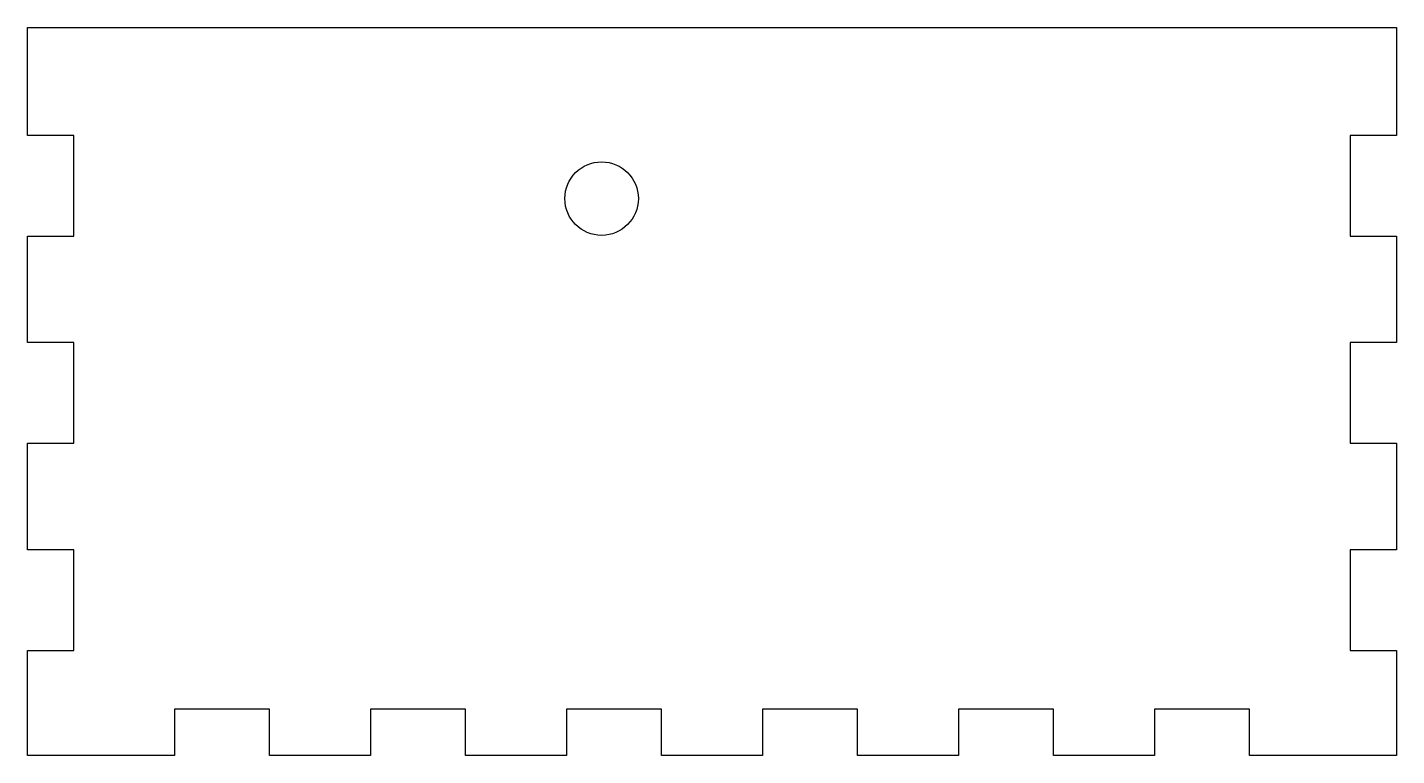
# Model space of a CAD drawing. Header units: millimetres. Extents: x 0 to 161, y 0 to 86.
import ezdxf

# ---------------------------------------------------------------- set-up
doc = ezdxf.new("R2010")
doc.units = ezdxf.units.MM
doc.layers.get('0').update_dxf_attribs({"linetype": 'CONTINUOUS'})

msp = doc.modelspace()

# ---------------------------------------------------------------- linework, layer by layer
for p, q in [((-0.17, 72.89), (-0.17, 85.62)), ((-0.17, 85.62), (161.08, 85.62)), ((161.08, 85.62), (161.08, 72.89)), ((5.28, 72.89), (-0.17, 72.89)), ((5.28, 61.04), (5.28, 72.89)), ((161.08, 72.89), (155.62, 72.89)), ((155.62, 72.89), (155.62, 61.04)), ((-0.17, 48.48), (-0.17, 61.04)), ((-0.17, 61.04), (5.28, 61.04)), ((155.62, 61.04), (161.08, 61.04)), ((161.08, 61.04), (161.08, 48.48)), ((5.28, 48.48), (-0.17, 48.48)), ((5.28, 36.62), (5.28, 48.48)), ((161.08, 48.48), (155.62, 48.48)), ((155.62, 48.48), (155.62, 36.62)), ((-0.17, 24.06), (-0.17, 36.62)), ((-0.17, 36.62), (5.28, 36.62)), ((155.62, 36.62), (161.08, 36.62)), ((161.08, 36.62), (161.08, 24.06)), ((5.28, 24.06), (-0.17, 24.06)), ((5.28, 12.21), (5.28, 24.06)), ((161.08, 24.06), (155.62, 24.06)), ((155.62, 24.06), (155.62, 12.21)), ((-0.17, -0.17), (-0.17, 12.21)), ((-0.17, 12.21), (5.28, 12.21)), ((155.62, 12.21), (161.08, 12.21)), ((161.08, 12.21), (161.08, -0.17)), ((28.35, 5.28), (17.16, 5.28)), ((17.16, 5.28), (17.16, -0.17)), ((28.35, -0.17), (28.35, 5.28)), ((51.43, 5.28), (40.24, 5.28)), ((40.24, 5.28), (40.24, -0.17)), ((51.43, -0.17), (51.43, 5.28)), ((74.51, 5.28), (63.32, 5.28)), ((63.32, 5.28), (63.32, -0.17)), ((74.51, -0.17), (74.51, 5.28)), ((97.58, 5.28), (86.39, 5.28)), ((86.39, 5.28), (86.39, -0.17)), ((97.58, -0.17), (97.58, 5.28)), ((120.66, 5.28), (109.47, 5.28)), ((109.47, 5.28), (109.47, -0.17)), ((120.66, -0.17), (120.66, 5.28)), ((143.74, 5.28), (132.55, 5.28)), ((132.55, 5.28), (132.55, -0.17)), ((143.74, -0.17), (143.74, 5.28)), ((5.45, -0.17), (-0.17, -0.17)), ((17.16, -0.17), (5.45, -0.17)), ((40.24, -0.17), (28.35, -0.17)), ((63.32, -0.17), (51.43, -0.17)), ((86.39, -0.17), (74.51, -0.17)), ((109.47, -0.17), (97.58, -0.17)), ((132.55, -0.17), (120.66, -0.17)), ((155.45, -0.17), (143.74, -0.17)), ((161.08, -0.17), (155.45, -0.17))]:
    msp.add_line(p, q)
msp.add_circle((67.45, 65.45), 4.33)

doc.saveas('drawing.dxf')
